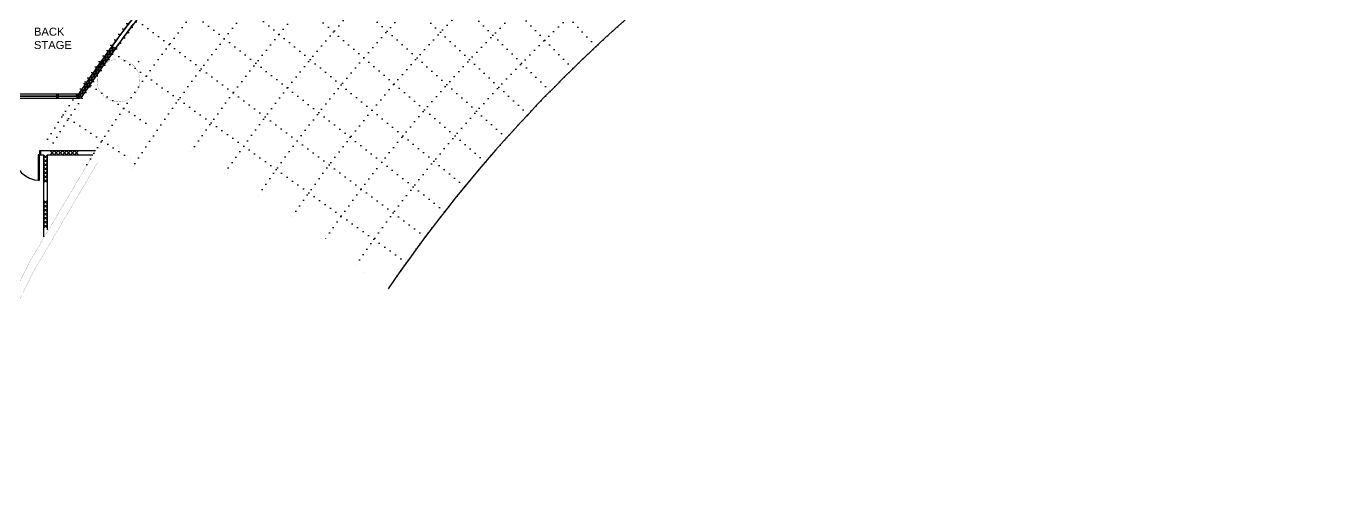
# Model space of a CAD drawing. Extents: x -163002 to 22103, y -98847 to 51643.
# Drawn here: x -58917 to -9729, y -65602 to -47630 of the extents above; entities that cross this region are included whole.
import ezdxf

# ---------------------------------------------------------------- set-up
doc = ezdxf.new("R2010")
doc.units = 0
doc.header["$LTSCALE"] = 1000
doc.header["$MEASUREMENT"] = 0
doc.linetypes.add('s1108a$0$HIDDEN', pattern=[0.375, 0.25, -0.125])
doc.linetypes.add('s4108a$0$DOT', pattern=[0.25, 0, -0.25])
doc.layers.get('0').update_dxf_attribs({"linetype": 'CONTINUOUS'})
for name, color, linetype in [('s1108a$0$20', 1, 'CONTINUOUS'), ('s1108a$0$22', 7, 'CONTINUOUS'), ('s1108a$0$23', 7, 'CONTINUOUS'), ('s1108a$0$30', 7, 'CONTINUOUS'), ('s1108a$0$6', 7, 'CONTINUOUS'), ('s1108a$0$9', 7, 'CONTINUOUS'), ('s1108a$0$n-flatform-detail', 3, 'CONTINUOUS'), ('s4108a$0$20', 7, 'CONTINUOUS'), ('s4108a$0$22', 7, 'CONTINUOUS'), ('s4108a$0$4', 7, 'CONTINUOUS'), ('s4108a$0$6', 7, 'CONTINUOUS'), ('s4108a$0$9', 7, 'CONTINUOUS')]:
    doc.layers.add(name, color=color, linetype=linetype)
doc.styles.add('s1108a$0$STANDARD', font='SIMPLEX')

# ---------------------------------------------------------------- blocks, each defined once
blk = doc.blocks.new('s1108a$0$D1050A')
at = {"layer": 's1108a$0$30', "color": 11, "linetype": 'Continuous'}
for points in [[(0.05, 0.15), (0.1, 0.15), (0.1, 1.1), (0.05, 1.1)], [(0, 0), (0.05, 0), (0.05, 0.15), (0, 0.15)], [(1, 0), (1.05, 0), (1.05, 0.15), (1, 0.15)]]:
    blk.add_lwpolyline(points, close=True, dxfattribs=at)
blk.add_arc((0.05, 0.15), 0.95, 0, 90, dxfattribs=at)
blk = doc.blocks.new('s1108a')
at = {"layer": 's1108a$0$20', "color": 8}
blk.add_line((-56961, -50325), (-56881, -50325), dxfattribs=at)
at = {"layer": 's1108a$0$20', "color": 14, "linetype": 'Continuous'}
for p, q in [((-56325, -52300), (-58370, -52300)), ((-58370, -52450), (-58270, -52450)), ((-58270, -52450), (-58270, -55521))]:
    blk.add_line(p, q, dxfattribs=at)
at = {"layer": 's1108a$0$20'}
blk.add_line((-58370, -52450), (-58370, -52300), dxfattribs=at)
at = {"layer": 's1108a$0$20', "color": 14, "linetype": 'Continuous'}
for points in [[(-59225, -50245), (-57775, -50245), (-57775, -50175), (-59225, -50175)], [(-59225, -50325), (-57775, -50325), (-57775, -50255), (-59225, -50255)], [(-57775, -50325), (-57725, -50325), (-57725, -50175), (-57775, -50175)], [(-57725, -50245), (-57011, -50245), (-57011, -50175), (-57725, -50175)], [(-57725, -50325), (-57011, -50325), (-57011, -50255), (-57725, -50255)], [(-57011, -50325), (-56961, -50325), (-56961, -50175), (-57011, -50175)]]:
    blk.add_lwpolyline(points, close=True, dxfattribs=at)
blk.add_lwpolyline([(-58120, -55258), (-58120, -52450), (-56421, -52450)], dxfattribs=at)
at = {"layer": 's1108a$0$20', "color": 8, "linetype": 'Continuous'}
for centre, radius, start, end in [((69154, -137501), 153398, 144.05854, 145.29989), ((66466, -135539), 149920, 144.06367, 145.36155)]:
    blk.add_arc(centre, radius, start, end, dxfattribs=at)
at = {"layer": 's1108a$0$22', "color": 14, "linetype": 'Continuous'}
for points in [[(-58270, -52450), (-58120, -52600), (-58270, -52750), (-58120, -52900), (-58270, -53050), (-58120, -53200), (-58270, -53350), (-58120, -53500)], [(-58120, -52450), (-58270, -52600), (-58120, -52750), (-58270, -52900), (-58120, -53050), (-58270, -53200), (-58120, -53350), (-58270, -53500)], [(-58015, -52450), (-57865, -52300), (-57715, -52450), (-57565, -52300), (-57415, -52450), (-57265, -52300), (-57115, -52450), (-56965, -52300)], [(-58015, -52300), (-57865, -52450), (-57715, -52300), (-57565, -52450), (-57415, -52300), (-57265, -52450), (-57115, -52300), (-56965, -52450)], [(-58270, -54150), (-58120, -54300), (-58270, -54450), (-58120, -54600), (-58270, -54750), (-58120, -54900), (-58270, -55050), (-58120, -55200)], [(-58120, -54150), (-58270, -54300), (-58120, -54450), (-58270, -54600), (-58120, -54750), (-58270, -54900), (-58120, -55050), (-58270, -55200)]]:
    blk.add_lwpolyline(points, dxfattribs=at)
at = {"layer": 's1108a$0$23', "color": 4, "linetype": 's1108a$0$HIDDEN'}
for radius, end in [(8900, 1.5909), (8750, 1.609)]:
    blk.add_arc((-63750, -39750), radius, 270, end, dxfattribs=at)
at = {"layer": 's1108a$0$30', "color": 8, "linetype": 'Continuous'}
blk.add_line((-54697, -48939), (-54727, -48980), dxfattribs=at)
at = {"layer": 's1108a$0$6', "color": 14, "linetype": 'Continuous', "const_width": 5}
blk.add_lwpolyline([(-54661, -49666, 1), (-56261, -49666, 1)], format="xyb", close=True, dxfattribs=at)
at = {"layer": 's1108a$0$9', "color": 12, "linetype": 'Continuous', "const_width": 5}
for points in [[(-56325, -52300, 0.0544), (-62807, -65300, 0.0544)], [(-56234, -52715, 0.054057), (-62598, -65600, 0.054057)]]:
    blk.add_lwpolyline(points, format="xyb", dxfattribs=at)
at = {"xscale": 999.9979999999999, "yscale": 999.9979999999999, "zscale": 1000, "rotation": 180}
blk.add_blockref('s1108a$0$D1050A', (-58370, -52300), dxfattribs=at)
at = {"layer": 's1108a$0$n-flatform-detail', "color": 7, "insert": (-58629, -47683), "char_height": 300, "width": 7500, "attachment_point": 1, "style": 's1108a$0$STANDARD'}
blk.add_mtext('{\\FARIAL.TTF;BACK \\PSTAGE}', dxfattribs=at)
blk = doc.blocks.new('s4108a')
at = {"layer": 's4108a$0$20', "color": 14, "linetype": 'Continuous'}
for p, q in [((-56961, -50175), (-56961, -50325)), ((-56961, -50175), (-56959, -50175)), ((-56961, -50325), (-56884, -50325))]:
    blk.add_line(p, q, dxfattribs=at)
for centre, radius, start, end in [((5572, -93983), 76390, 127.60141, 143.3208), ((5555, -93966), 76216, 127.60169, 143.32133), ((0, -88500), 68654, 144.21059, 146.06613), ((0, -88500), 68504, 144.21289, 146.13454)]:
    blk.add_arc(centre, radius, start, end, dxfattribs=at)
at = {"layer": 's4108a$0$22', "color": 14, "linetype": 'Continuous'}
for p, q in [((-55745, -48684), (-55954, -48719)), ((-55657, -48562), (-55867, -48597)), ((-55832, -48806), (-55867, -48597)), ((-55570, -48440), (-55779, -48475)), ((-55745, -48684), (-55779, -48475)), ((-55657, -48562), (-55692, -48353)), ((-56091, -49173), (-56300, -49210)), ((-56005, -49050), (-56214, -49087)), ((-56177, -49296), (-56214, -49087)), ((-56091, -49173), (-56128, -48964)), ((-55918, -48928), (-56127, -48964)), ((-55832, -48806), (-56041, -48842)), ((-56005, -49051), (-56041, -48842)), ((-55918, -48928), (-55954, -48719)), ((-56433, -49665), (-56641, -49704)), ((-56517, -49789), (-56557, -49580)), ((-56348, -49542), (-56556, -49580)), ((-56262, -49419), (-56471, -49457)), ((-56433, -49666), (-56471, -49457)), ((-56177, -49296), (-56386, -49333)), ((-56348, -49542), (-56386, -49334)), ((-56263, -49419), (-56300, -49210)), ((-56770, -50161), (-56978, -50201)), ((-56686, -50036), (-56895, -50077)), ((-56854, -50285), (-56895, -50077)), ((-56770, -50161), (-56811, -49952)), ((-56602, -49913), (-56810, -49952)), ((-56517, -49789), (-56726, -49828)), ((-56687, -50037), (-56726, -49828)), ((-56602, -49913), (-56641, -49704))]:
    blk.add_line(p, q, dxfattribs=at)
blk.add_arc((0, -88500), 68579, 144.21289, 146.13454, dxfattribs=at)
at = {"layer": 's4108a$0$4', "linetype": 's4108a$0$DOT'}
for p, q in [((-37567, -48390), (-46966, -38355)), ((-38433, -49219), (-48049, -39391)), ((-39280, -50067), (-49109, -40451)), ((-40110, -50933), (-50145, -41534)), ((-40920, -51817), (-51158, -42639)), ((-41710, -52718), (-52146, -43766)), ((-42481, -53637), (-53110, -44914)), ((-43231, -54572), (-54048, -46083)), ((-43961, -55523), (-54960, -47272)), ((-44670, -56490), (-55846, -48481)), ((-56706, -49708), (-54024, -51544)), ((-57539, -50955), (-54817, -52731))]:
    blk.add_line(p, q, dxfattribs=at)
for radius, start, end in [(68705, 93.12883, 148.12499), (68455, 93.14026, 148.125), (66955, 93.21069, 148.12497), (65455, 93.28434, 147.27129), (63955, 93.36146, 145.62494), (62455, 93.44229, 145.62494), (60955, 93.52711, 145.62494), (59455, 93.61621, 145.62494), (57955, 93.70994, 145.62494), (56455, 93.8086, 145.6249), (54955, 93.9128, 145.6249)]:
    blk.add_arc((0, -88500), radius, start, end, dxfattribs=at)
at = {"layer": 's4108a$0$6', "color": 14, "linetype": 'Continuous', "const_width": 0.005}
for points in [[(-38639, -49111, 1), (-40139, -49111, 1)], [(-54661, -49666, 1), (-56261, -49666, 1)]]:
    blk.add_lwpolyline(points, format="xyb", close=True, dxfattribs=at)
blk.add_lwpolyline([(-46165, -56920, -5.442592), (-45783, -57181, -5.442592)], format="xyb", dxfattribs=at)
at = {"layer": 's4108a$0$9', "color": 14, "linetype": 'Continuous', "const_width": 0.005}
blk.add_lwpolyline([(-22556, -38716, 0.138606), (-45279, -57889, 0.138606)], format="xyb", dxfattribs=at)
at = {"layer": 's4108a$0$9', "color": 12, "linetype": 'Continuous', "const_width": 0.005}
for points in [[(-54024, -51544, 0.007184), (-55063, -53111, 0.007184)], [(-53945, -51961, 0.007184), (-54972, -53526, 0.007184)]]:
    blk.add_lwpolyline(points, format="xyb", dxfattribs=at)
for points in [[(-54024, -51544), (-46165, -56920)], [(-53945, -51961), (-45279, -57889)], [(-56325, -52300), (-55063, -53111)], [(-56234, -52715), (-54972, -53526)], [(-45358, -57472), (-45783, -57181)]]:
    blk.add_lwpolyline(points, dxfattribs=at)
at = {"layer": 's4108a$0$9', "color": 14, "linetype": 'Continuous'}
blk.add_arc((0, -88500), 54955, 114.3744, 145.6249, dxfattribs=at)

msp = doc.modelspace()

# ---------------------------------------------------------------- block references
for name in ['s4108a', 's1108a']:
    msp.add_blockref(name, (0, 0))

doc.saveas('drawing.dxf')
